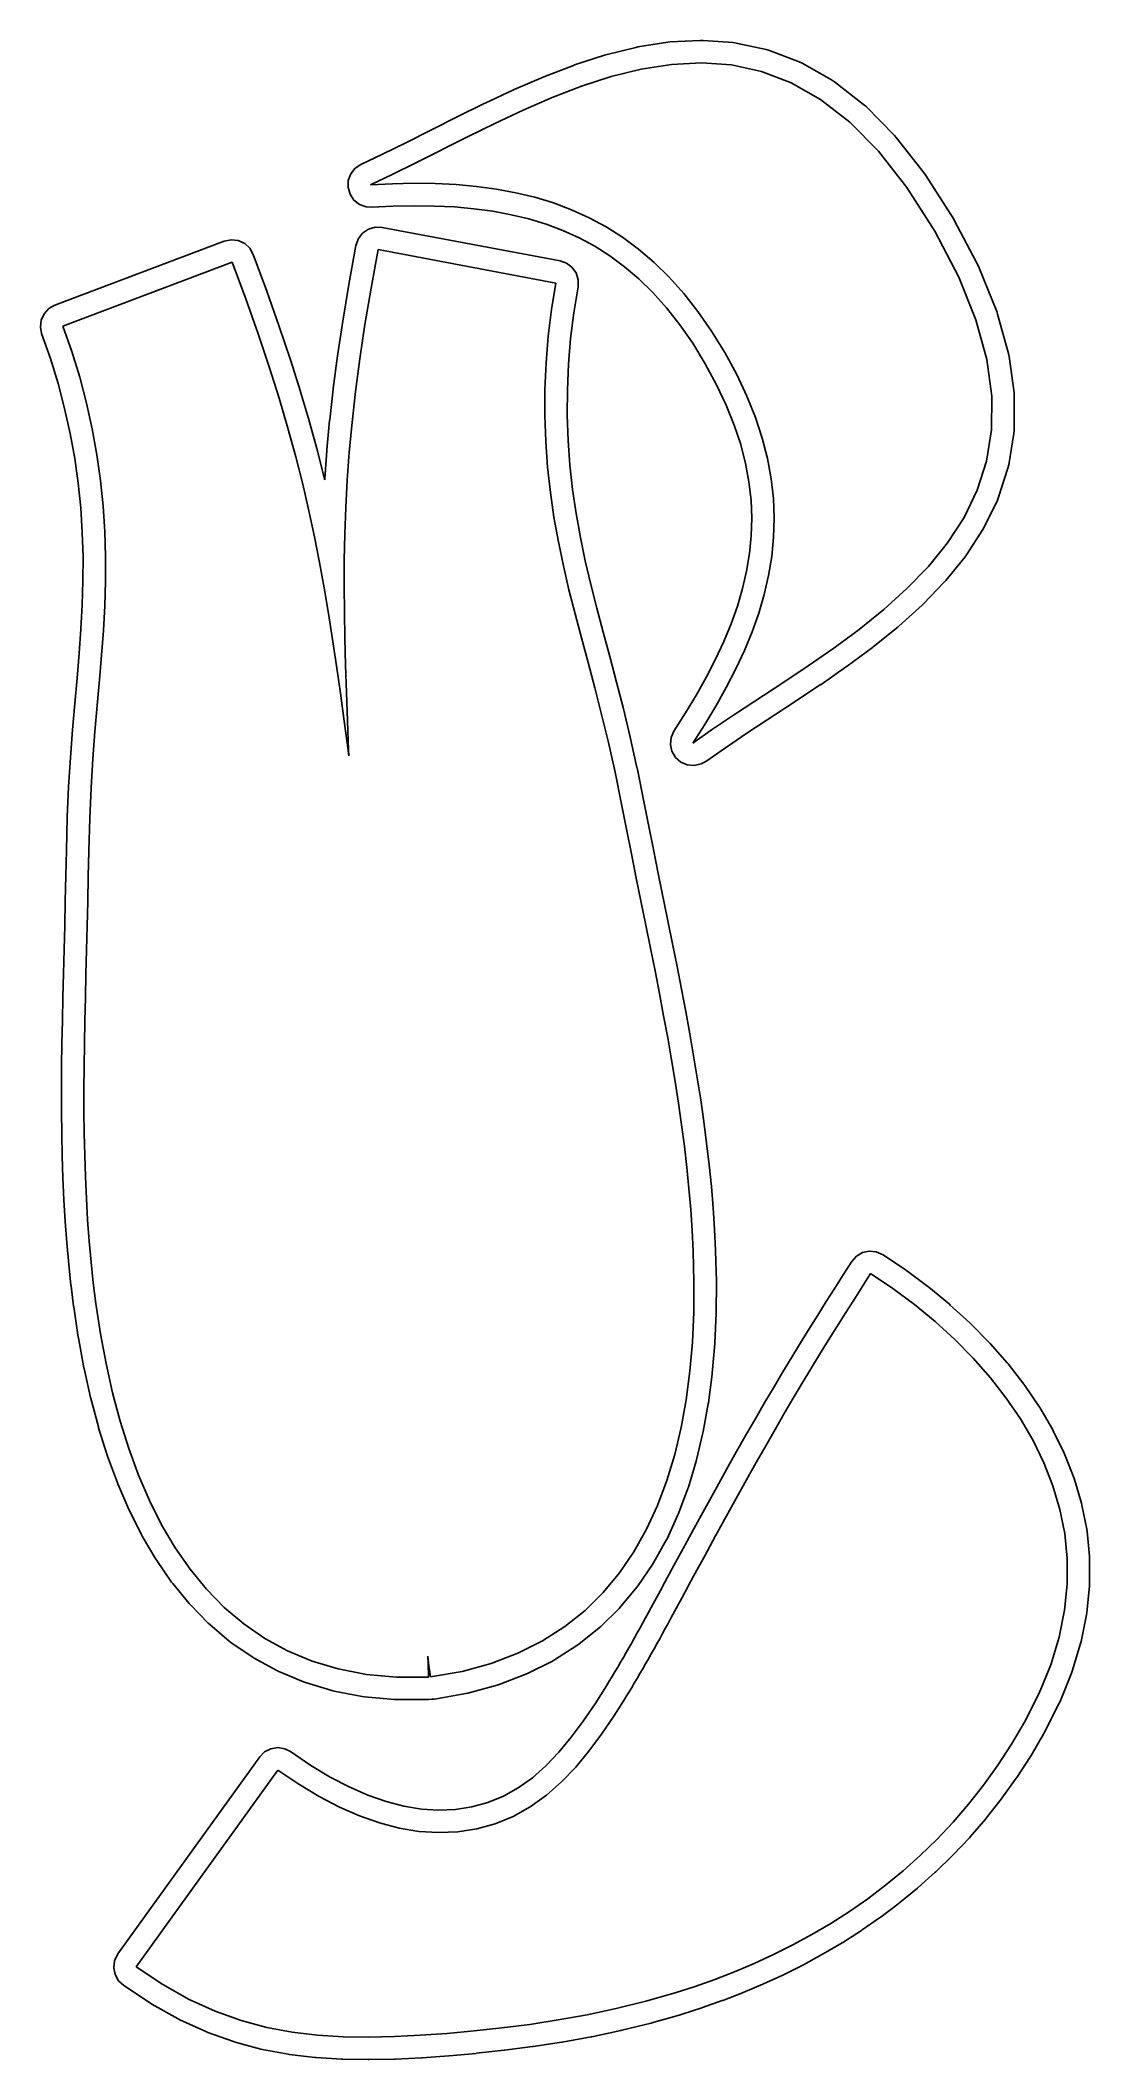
# Model space of a CAD drawing. Header units: metres. Extents: x 1 to 298, y 16 to 587.
import ezdxf

# ---------------------------------------------------------------- set-up
doc = ezdxf.new("R2010")
doc.units = ezdxf.units.M

msp = doc.modelspace()

# ---------------------------------------------------------------- linework, layer by layer
for p, q in [((160.587, 583.177), (152.165, 580.443)), ((161.011, 583.299), (160.587, 583.177)), ((169.493, 585.415), (161.011, 583.299)), ((170.033, 585.525), (169.493, 585.415)), ((178.543, 586.877), (170.033, 585.525)), ((179.21, 586.947), (178.543, 586.877)), ((187.722, 587.389), (179.21, 586.947)), ((188.513, 587.381), (187.722, 587.389)), ((197.004, 586.762), (188.513, 587.381)), ((197.887, 586.635), (197.004, 586.762)), ((206.338, 584.804), (197.887, 586.635)), ((207.254, 584.532), (206.338, 584.804)), ((215.65, 581.334), (207.254, 584.532)), ((143.275, 577.018), (135.09, 573.468)), ((143.516, 577.116), (143.275, 577.018)), ((151.84, 580.328), (143.516, 577.116)), ((152.165, 580.443), (151.84, 580.328)), ((154.126, 574.403), (162.548, 577.138)), ((162.548, 577.138), (171.029, 579.253)), ((171.029, 579.253), (179.54, 580.606)), ((179.54, 580.606), (188.051, 581.048)), ((188.051, 581.048), (196.542, 580.429)), ((196.542, 580.429), (204.994, 578.598)), ((204.994, 578.598), (213.39, 575.4)), ((216.522, 580.924), (215.65, 581.334)), ((224.847, 576.202), (216.522, 580.924)), ((134.919, 573.391), (126.921, 569.639)), ((135.09, 573.468), (134.919, 573.391)), ((137.616, 567.642), (145.801, 571.192)), ((145.801, 571.192), (154.126, 574.403)), ((213.39, 575.4), (221.714, 570.679)), ((225.61, 575.693), (224.847, 576.202)), ((233.85, 569.291), (225.61, 575.693)), ((119.002, 565.74), (104.468, 558.413)), ((126.812, 569.587), (119.002, 565.74)), ((126.921, 569.639), (126.812, 569.587)), ((129.618, 563.89), (137.616, 567.642)), ((221.714, 570.679), (229.954, 564.277)), ((234.472, 568.739), (233.85, 569.291)), ((242.611, 560.498), (234.472, 568.739)), ((107.298, 552.728), (121.86, 560.069)), ((121.86, 560.069), (129.618, 563.89)), ((229.954, 564.277), (238.093, 556.036)), ((243.092, 559.952), (242.611, 560.498)), ((251.113, 549.712), (243.092, 559.952)), ((97.8812, 555.177), (91.7599, 552.326)), ((104.468, 558.413), (97.8812, 555.177)), ((238.093, 556.036), (246.115, 545.796)), ((88.8882, 549.652), (88.2077, 547.785)), ((90.1122, 551.216), (88.8882, 549.652)), ((91.7599, 552.326), (90.1122, 551.216)), ((94.4403, 546.57), (100.622, 549.448)), ((100.622, 549.448), (107.298, 552.728)), ((251.473, 549.204), (251.113, 549.712)), ((259.353, 536.817), (251.473, 549.204)), ((88.2077, 547.785), (88.1372, 545.8)), ((88.1372, 545.8), (88.6837, 543.89)), ((88.6837, 543.89), (89.7938, 542.242)), ((100.655, 546.845), (94.4403, 546.57)), ((106.768, 546.961), (100.655, 546.845)), ((112.771, 546.888), (106.768, 546.961)), ((118.66, 546.604), (112.771, 546.888)), ((124.429, 546.091), (118.66, 546.604)), ((130.071, 545.33), (124.429, 546.091)), ((135.582, 544.306), (130.071, 545.33)), ((140.959, 543.002), (135.582, 544.306)), ((146.198, 541.402), (140.959, 543.002)), ((246.115, 545.796), (253.995, 533.408)), ((89.7938, 542.242), (91.3586, 541.018)), ((91.3586, 541.018), (93.2252, 540.337)), ((93.2252, 540.337), (94.7214, 540.226)), ((94.7214, 540.226), (100.856, 540.498)), ((100.856, 540.498), (106.789, 540.61)), ((106.789, 540.61), (112.58, 540.54)), ((112.58, 540.54), (118.226, 540.268)), ((118.226, 540.268), (123.723, 539.779)), ((123.723, 539.779), (129.066, 539.058)), ((129.066, 539.058), (134.253, 538.095)), ((134.253, 538.095), (139.282, 536.875)), ((139.282, 536.875), (144.152, 535.387)), ((151.297, 539.488), (146.198, 541.402)), ((156.254, 537.244), (151.297, 539.488)), ((161.069, 534.653), (156.254, 537.244)), ((91.0407, 531.311), (90.3632, 529.398)), ((92.2554, 532.883), (91.0407, 531.311)), ((93.8965, 534.003), (92.2554, 532.883)), ((95.8033, 534.561), (93.8965, 534.003)), ((97.7892, 534.502), (95.8033, 534.561)), ((148.093, 525.003), (97.7892, 534.502)), ((144.152, 535.387), (148.869, 533.617)), ((148.869, 533.617), (153.436, 531.549)), ((153.436, 531.549), (157.862, 529.167)), ((165.742, 531.695), (161.069, 534.653)), ((170.274, 528.353), (165.742, 531.695)), ((253.995, 533.408), (260.788, 520.382)), ((259.625, 536.345), (259.353, 536.817)), ((266.418, 523.318), (259.625, 536.345)), ((53.1447, 530.596), (5.2551, 512.507)), ((55.134, 531.001), (53.1447, 530.596)), ((57.1072, 530.769), (55.134, 531.001)), ((58.9121, 529.939), (57.1072, 530.769)), ((60.3721, 528.591), (58.9121, 529.939)), ((61.3443, 526.859), (60.3721, 528.591)), ((65.1923, 516.455), (61.3443, 526.859)), ((90.3632, 529.398), (88.3641, 518.39)), ((94.628, 517.348), (96.6109, 528.262)), ((96.6109, 528.262), (146.914, 518.764)), ((157.862, 529.167), (162.155, 526.45)), ((162.155, 526.45), (166.325, 523.375)), ((174.667, 524.608), (170.274, 528.353)), ((7.499, 506.566), (55.3886, 524.656)), ((55.3886, 524.656), (59.2366, 514.252)), ((149.843, 524.398), (148.093, 525.003)), ((151.441, 523.217), (149.843, 524.398)), ((152.595, 521.6), (151.441, 523.217)), ((153.194, 519.706), (152.595, 521.6)), ((153.178, 517.719), (153.194, 519.706)), ((166.325, 523.375), (170.38, 519.918)), ((170.38, 519.918), (174.328, 516.051)), ((178.923, 520.438), (174.667, 524.608)), ((183.043, 515.825), (178.923, 520.438)), ((260.788, 520.382), (265.645, 508.315)), ((266.679, 522.753), (266.418, 523.318)), ((271.535, 510.686), (266.679, 522.753)), ((59.2366, 514.252), (62.7147, 504.399)), ((68.7025, 506.513), (65.1923, 516.455)), ((88.3641, 518.39), (86.6336, 507.98)), ((92.9138, 507.041), (94.628, 517.348)), ((146.914, 518.764), (145.662, 511.251)), ((151.947, 510.338), (153.178, 517.719)), ((174.328, 516.051), (178.173, 511.746)), ((187.03, 510.747), (183.043, 515.825)), ((2.192, 510.053), (1.3742, 508.243)), ((3.5293, 511.522), (2.192, 510.053)), ((5.2551, 512.507), (3.5293, 511.522)), ((145.662, 511.251), (144.728, 503.712)), ((151.046, 503.06), (151.947, 510.338)), ((178.173, 511.746), (181.918, 506.975)), ((190.885, 505.183), (187.03, 510.747)), ((265.645, 508.315), (268.712, 497.146)), ((271.768, 509.997), (271.535, 510.686)), ((274.835, 498.828), (271.768, 509.997)), ((1.3742, 508.243), (1.156, 506.268)), ((1.156, 506.268), (1.5119, 504.45)), ((1.5119, 504.45), (4.0055, 497.395)), ((10.0368, 499.386), (7.499, 506.566)), ((62.7147, 504.399), (65.8418, 495.057)), ((71.8634, 497.073), (68.7025, 506.513)), ((86.6336, 507.98), (85.1607, 498.127)), ((91.4564, 497.298), (92.9138, 507.041)), ((144.728, 503.712), (144.105, 496.18)), ((150.444, 495.782), (151.046, 503.06)), ((181.918, 506.975), (185.564, 501.713)), ((194.605, 499.114), (190.885, 505.183)), ((4.0055, 497.395), (6.1573, 490.384)), ((12.2658, 492.124), (10.0368, 499.386)), ((74.6957, 488.092), (71.8634, 497.073)), ((85.1607, 498.127), (83.9464, 488.901)), ((90.2421, 488.073), (91.4564, 497.298)), ((185.564, 501.713), (189.104, 495.938)), ((198.001, 492.858), (194.605, 499.114)), ((268.712, 497.146), (270.137, 486.809)), ((275.003, 498.013), (274.835, 498.828)), ((276.427, 487.676), (275.003, 498.013)), ((14.1874, 484.814), (12.2658, 492.124)), ((65.8418, 495.057), (68.6395, 486.183)), ((144.105, 496.18), (143.785, 488.684)), ((150.134, 488.537), (150.444, 495.782)), ((189.104, 495.938), (192.335, 489.985)), ((200.892, 486.737), (198.001, 492.858)), ((6.1573, 490.384), (8.0139, 483.321)), ((68.6395, 486.183), (71.1322, 477.728)), ((74.7303, 487.978), (74.6957, 488.092)), ((77.223, 479.523), (74.7303, 487.978)), ((83.9321, 488.783), (82.9454, 480.024)), ((83.9464, 488.901), (83.9321, 488.783)), ((89.2555, 479.313), (90.2421, 488.073)), ((143.785, 488.684), (143.759, 481.251)), ((150.11, 481.351), (150.134, 488.537)), ((192.335, 489.985), (195.07, 484.196)), ((203.297, 480.746), (200.892, 486.737)), ((270.137, 486.809), (270.063, 477.239)), ((276.413, 477.19), (276.486, 486.76)), ((276.486, 486.76), (276.427, 487.676)), ((8.0139, 483.321), (9.5764, 476.24)), ((15.8041, 477.487), (14.1874, 484.814)), ((82.9328, 479.901), (82.1561, 471.551)), ((82.9454, 480.024), (82.9328, 479.901)), ((143.759, 481.251), (144.017, 473.904)), ((150.359, 474.247), (150.11, 481.351)), ((195.07, 484.196), (197.328, 478.568)), ((205.231, 474.871), (203.297, 480.746)), ((9.5764, 476.24), (10.8488, 469.167)), ((17.1201, 470.172), (15.8041, 477.487)), ((71.1322, 477.728), (73.347, 469.64)), ((77.2568, 479.405), (77.223, 479.523)), ((79.4716, 471.317), (77.2568, 479.405)), ((88.4788, 470.963), (89.2555, 479.313)), ((150.87, 467.239), (150.359, 474.247)), ((197.328, 478.568), (199.134, 473.085)), ((206.714, 469.101), (205.231, 474.871)), ((270.063, 477.239), (268.635, 468.369)), ((274.904, 467.36), (276.332, 476.229)), ((276.332, 476.229), (276.413, 477.19)), ((10.8488, 469.167), (11.8372, 462.128)), ((18.1422, 462.892), (17.1201, 470.172)), ((73.347, 469.64), (75.3136, 461.86)), ((79.5034, 471.196), (79.4716, 471.317)), ((81.4699, 463.416), (79.5034, 471.196)), ((82.1458, 471.427), (81.56, 463.424)), ((82.1561, 471.551), (82.1458, 471.427)), ((87.893, 462.961), (88.4788, 470.963)), ((144.017, 473.904), (144.545, 466.661)), ((199.134, 473.085), (200.509, 467.733)), ((207.761, 463.423), (206.714, 469.101)), ((268.635, 468.369), (265.995, 460.134)), ((18.8799, 455.666), (18.1422, 462.892)), ((81.542, 463.111), (81.4699, 463.416)), ((81.56, 463.424), (81.542, 463.111)), ((87.4776, 455.238), (87.893, 462.961)), ((144.545, 466.661), (145.328, 459.531)), ((151.628, 460.334), (150.87, 467.239)), ((200.509, 467.733), (201.476, 462.492)), ((208.39, 457.827), (207.761, 463.423)), ((272.042, 458.196), (274.682, 466.43)), ((274.682, 466.43), (274.904, 467.36)), ((11.8372, 462.128), (12.5509, 455.137)), ((75.3136, 461.86), (77.0638, 454.327)), ((145.328, 459.531), (146.347, 452.516)), ((152.617, 453.532), (151.628, 460.334)), ((201.476, 462.492), (202.054, 457.343)), ((202.054, 457.343), (202.26, 452.267)), ((208.614, 452.301), (208.39, 457.827)), ((265.995, 460.134), (262.285, 452.472)), ((268, 449.705), (271.71, 457.367)), ((271.71, 457.367), (272.042, 458.196)), ((12.5509, 455.137), (13.0031, 448.206)), ((19.3468, 448.509), (18.8799, 455.666)), ((77.0638, 454.327), (78.6309, 446.973)), ((87.2113, 447.723), (87.4776, 455.238)), ((146.347, 452.516), (147.581, 445.609)), ((153.816, 446.815), (152.617, 453.532)), ((202.26, 452.267), (202.11, 447.243)), ((208.451, 446.836), (208.614, 452.301)), ((262.285, 452.472), (257.646, 445.321)), ((13.0031, 448.206), (13.2107, 441.336)), ((19.5609, 441.424), (19.3468, 448.509)), ((78.6309, 446.973), (80.0489, 439.728)), ((87.0728, 440.343), (87.2113, 447.723)), ((147.581, 445.609), (149.003, 438.787)), ((155.204, 440.157), (153.816, 446.815)), ((202.11, 447.243), (201.617, 442.254)), ((207.916, 441.421), (208.451, 446.836)), ((262.973, 441.865), (267.612, 449.016)), ((267.612, 449.016), (268, 449.705)), ((13.2107, 441.336), (13.1958, 434.513)), ((19.5455, 434.407), (19.5609, 441.424)), ((87.0419, 433.022), (87.0728, 440.343)), ((156.756, 433.517), (155.204, 440.157)), ((201.617, 442.254), (200.792, 437.284)), ((207.024, 436.048), (207.916, 441.421)), ((257.646, 445.321), (252.22, 438.627)), ((257.153, 434.629), (262.579, 441.322)), ((262.579, 441.322), (262.973, 441.865)), ((13.1958, 434.513), (12.9849, 427.715)), ((19.3295, 427.442), (19.5455, 434.407)), ((80.0489, 439.728), (81.3506, 432.524)), ((149.003, 438.787), (150.585, 432.016)), ((200.792, 437.284), (199.645, 432.322)), ((205.791, 430.711), (207.024, 436.048)), ((252.22, 438.627), (246.147, 432.34)), ((250.714, 427.928), (256.787, 434.216)), ((256.787, 434.216), (257.153, 434.629)), ((81.3506, 432.524), (82.5669, 425.291)), ((87.1, 425.688), (87.0419, 433.022)), ((150.585, 432.016), (152.297, 425.246)), ((158.444, 426.837), (156.756, 433.517)), ((199.645, 432.322), (198.187, 427.357)), ((204.232, 425.403), (205.791, 430.711)), ((246.147, 432.34), (239.568, 426.414)), ((12.9849, 427.715), (12.61, 420.905)), ((18.9473, 420.499), (19.3295, 427.442)), ((82.5669, 425.291), (83.7251, 417.965)), ((87.2316, 418.272), (87.1, 425.688)), ((152.297, 425.246), (154.105, 418.413)), ((160.241, 420.047), (158.444, 426.837)), ((198.187, 427.357), (196.429, 422.384)), ((202.363, 420.118), (204.232, 425.403)), ((239.568, 426.414), (232.624, 420.81)), ((243.818, 421.695), (250.397, 427.622)), ((250.397, 427.622), (250.714, 427.928)), ((12.61, 420.905), (12.1072, 414.034)), ((18.4377, 413.535), (18.9473, 420.499)), ((83.7251, 417.965), (84.8482, 410.485)), ((87.4245, 410.71), (87.2316, 418.272)), ((154.105, 418.413), (155.98, 411.441)), ((162.112, 413.089), (160.241, 420.047)), ((194.38, 417.396), (192.056, 412.391)), ((196.429, 422.384), (194.38, 417.396)), ((200.2, 414.851), (202.363, 420.118)), ((232.624, 420.81), (225.458, 415.496)), ((236.612, 415.868), (243.556, 421.472)), ((243.556, 421.472), (243.818, 421.695)), ((12.1072, 414.034), (11.5165, 407.035)), ((17.8432, 406.491), (18.4377, 413.535)), ((155.98, 411.441), (157.891, 404.243)), ((164.028, 405.873), (162.112, 413.089)), ((192.056, 412.391), (189.468, 407.365)), ((197.76, 409.599), (200.2, 414.851)), ((225.458, 415.496), (218.21, 410.446)), ((229.24, 410.395), (236.406, 415.709)), ((236.406, 415.709), (236.612, 415.868)), ((11.5165, 407.035), (10.8807, 399.839)), ((17.2077, 399.3), (17.8432, 406.491)), ((84.8482, 410.485), (85.9543, 402.799)), ((87.6698, 402.949), (87.4245, 410.71)), ((165.966, 398.304), (164.028, 405.873)), ((189.468, 407.365), (186.634, 402.315)), ((195.062, 404.357), (197.76, 409.599)), ((211.021, 405.638), (197.383, 396.697)), ((218.21, 410.446), (211.021, 405.638)), ((221.84, 405.236), (229.088, 410.286)), ((229.088, 410.286), (229.24, 410.395)), ((10.8807, 399.839), (10.2433, 392.362)), ((85.9543, 402.799), (87.0569, 394.861)), ((87.9624, 394.941), (87.6698, 402.949)), ((157.891, 404.243), (159.814, 396.729)), ((186.634, 402.315), (183.57, 397.233)), ((192.123, 399.121), (195.062, 404.357)), ((200.891, 391.404), (214.552, 400.359)), ((214.552, 400.359), (221.74, 405.168)), ((221.74, 405.168), (221.84, 405.236)), ((16.575, 391.88), (17.2077, 399.3)), ((87.0569, 394.861), (88.1654, 386.633)), ((88.2995, 386.645), (87.9624, 394.941)), ((159.814, 396.729), (161.725, 388.805)), ((167.898, 390.294), (165.966, 398.304)), ((183.57, 397.233), (180.267, 392.056)), ((188.967, 393.886), (192.123, 399.121)), ((197.383, 396.697), (191.204, 392.555)), ((10.2433, 392.362), (9.6486, 384.541)), ((15.9864, 384.146), (16.575, 391.88)), ((161.725, 388.805), (163.608, 380.377)), ((169.805, 381.762), (167.898, 390.294)), ((179.474, 390.235), (179.282, 388.257)), ((180.267, 392.056), (179.474, 390.235)), ((185.621, 388.641), (188.967, 393.886)), ((191.204, 392.555), (185.621, 388.641)), ((194.795, 387.317), (200.891, 391.404)), ((9.6486, 384.541), (9.1364, 376.297)), ((15.4799, 376.01), (15.9864, 384.146)), ((88.1654, 386.633), (88.3688, 385.081)), ((88.3688, 385.081), (88.2995, 386.645)), ((179.282, 388.257), (179.711, 386.317)), ((179.711, 386.317), (180.718, 384.605)), ((180.718, 384.605), (182.205, 383.288)), ((182.205, 383.288), (184.027, 382.494)), ((186.004, 382.303), (187.944, 382.731)), ((187.944, 382.731), (189.266, 383.441)), ((189.266, 383.441), (194.795, 387.317)), ((163.608, 380.377), (165.447, 371.356)), ((169.83, 381.646), (169.805, 381.762)), ((171.669, 372.624), (169.83, 381.646)), ((184.027, 382.494), (186.004, 382.303)), ((9.1364, 376.297), (8.7461, 367.671)), ((15.0896, 367.384), (15.4799, 376.01)), ((165.447, 371.356), (166.84, 364.253)), ((173.07, 365.484), (171.669, 372.624)), ((8.7419, 367.553), (8.496, 358.301)), ((8.7461, 367.671), (8.7419, 367.553)), ((14.8448, 358.18), (15.0896, 367.384)), ((166.84, 364.253), (168.228, 357.296)), ((174.453, 358.549), (173.07, 365.484)), ((8.496, 358.301), (8.3578, 351.073)), ((14.7064, 350.943), (14.8448, 358.18)), ((168.228, 357.296), (169.607, 350.47)), ((175.831, 351.728), (174.453, 358.549)), ((8.3578, 351.073), (8.1993, 344.004)), ((14.5474, 343.851), (14.7064, 350.943)), ((169.607, 350.47), (172.313, 337.151)), ((178.536, 338.416), (175.831, 351.728)), ((8.1993, 344.004), (8.0272, 337.047)), ((14.3752, 336.889), (14.5474, 343.851)), ((8.0272, 337.047), (7.6747, 323.459)), ((172.313, 337.151), (173.629, 330.634)), ((179.853, 331.89), (178.536, 338.416)), ((14.0227, 323.303), (14.3752, 336.889)), ((181.139, 325.436), (179.853, 331.89)), ((173.629, 330.634), (174.911, 324.196)), ((7.6747, 323.459), (7.5102, 316.796)), ((13.8586, 316.656), (14.0227, 323.303)), ((174.911, 324.196), (176.154, 317.827)), ((182.387, 319.043), (181.139, 325.436)), ((7.5102, 316.796), (7.3645, 310.208)), ((13.7134, 310.093), (13.8586, 316.656)), ((176.154, 317.827), (177.351, 311.519)), ((183.59, 312.703), (182.387, 319.043)), ((7.3645, 310.208), (7.2458, 303.687)), ((13.5952, 303.605), (13.7134, 310.093)), ((177.351, 311.519), (178.496, 305.265)), ((184.742, 306.408), (183.59, 312.703)), ((7.2458, 303.687), (7.162, 297.226)), ((13.5119, 297.185), (13.5952, 303.605)), ((178.496, 305.265), (179.582, 299.058)), ((185.837, 300.152), (184.742, 306.408)), ((7.162, 297.226), (7.1208, 290.818)), ((13.4708, 290.827), (13.5119, 297.185)), ((179.582, 299.058), (180.602, 292.894)), ((186.867, 293.931), (185.837, 300.152)), ((180.602, 292.894), (181.552, 286.769)), ((187.827, 287.742), (186.867, 293.931)), ((7.1208, 290.818), (7.1298, 284.46)), ((13.4794, 284.526), (13.4708, 290.827)), ((181.552, 286.769), (182.424, 280.681)), ((188.71, 281.582), (187.827, 287.742)), ((7.1298, 284.46), (7.196, 278.147)), ((13.5447, 278.278), (13.4794, 284.526)), ((182.424, 280.681), (183.214, 274.629)), ((189.51, 275.45), (188.71, 281.582)), ((7.196, 278.147), (7.3264, 271.877)), ((13.6731, 272.082), (13.5447, 278.278)), ((183.214, 274.629), (183.914, 268.612)), ((190.221, 269.347), (189.51, 275.45)), ((7.3264, 271.877), (7.5275, 265.65)), ((13.8711, 265.935), (13.6731, 272.082)), ((183.914, 268.612), (184.52, 262.632)), ((190.837, 263.272), (190.221, 269.347)), ((7.5275, 265.65), (7.8056, 259.465)), ((14.1447, 259.838), (13.8711, 265.935)), ((191.352, 257.227), (190.837, 263.272)), ((7.8056, 259.465), (8.1668, 253.324)), ((14.4997, 253.791), (14.1447, 259.838)), ((184.52, 262.632), (185.025, 256.689)), ((191.76, 251.216), (191.352, 257.227)), ((8.1668, 253.324), (8.6088, 247.329)), ((14.9416, 247.796), (14.4997, 253.791)), ((185.025, 256.689), (185.424, 250.787)), ((8.6088, 247.329), (9.1621, 241.178)), ((15.4758, 241.856), (14.9416, 247.796)), ((185.424, 250.787), (185.711, 244.929)), ((191.767, 251.098), (191.76, 251.216)), ((192.054, 245.24), (191.767, 251.098)), ((9.1621, 241.178), (9.7938, 235.296)), ((16.1075, 235.974), (15.4758, 241.856)), ((185.711, 244.929), (185.919, 236.242)), ((192.044, 245.081), (192.054, 245.24)), ((192.059, 245.081), (192.044, 245.081)), ((192.267, 236.395), (192.059, 245.081)), ((230.511, 242.028), (228.117, 238.273)), ((231.828, 243.515), (230.511, 242.028)), ((233.54, 244.523), (231.828, 243.515)), ((235.48, 244.952), (233.54, 244.523)), ((237.457, 244.761), (235.48, 244.952)), ((239.408, 243.884), (237.457, 244.761)), ((245.729, 239.634), (239.408, 243.884)), ((9.7938, 235.296), (9.8075, 235.179)), ((9.8075, 235.179), (10.5418, 229.36)), ((16.8418, 230.155), (16.1075, 235.974)), ((185.919, 236.242), (185.844, 227.67)), ((192.193, 227.614), (192.269, 236.186)), ((192.269, 236.186), (192.267, 236.395)), ((225.723, 234.509), (223.324, 230.719)), ((228.117, 238.273), (225.723, 234.509)), ((231.081, 231.101), (233.472, 234.859)), ((233.472, 234.859), (235.865, 238.614)), ((235.865, 238.614), (242.186, 234.365)), ((242.186, 234.365), (248.276, 229.824)), ((245.981, 239.456), (245.729, 239.634)), ((252.071, 234.915), (245.981, 239.456)), ((252.318, 234.722), (252.071, 234.915)), ((258.147, 229.911), (252.318, 234.722)), ((10.5418, 229.36), (10.5865, 229.206)), ((10.5865, 229.206), (10.5646, 229.202)), ((10.5646, 229.202), (11.8677, 220.612)), ((16.8428, 230.155), (16.8418, 230.155)), ((18.1459, 221.564), (16.8428, 230.155)), ((223.324, 230.719), (220.915, 226.886)), ((228.689, 227.322), (231.081, 231.101)), ((248.276, 229.824), (254.106, 225.014)), ((258.39, 229.7), (258.147, 229.911)), ((263.928, 224.638), (258.39, 229.7)), ((185.844, 227.67), (185.464, 219.24)), ((191.808, 218.954), (192.187, 227.384)), ((192.187, 227.384), (192.193, 227.614)), ((218.491, 222.997), (216.049, 219.036)), ((220.915, 226.886), (218.491, 222.997)), ((223.881, 219.639), (226.291, 223.507)), ((226.291, 223.507), (228.689, 227.322)), ((254.106, 225.014), (259.643, 219.951)), ((264.169, 224.405), (263.928, 224.638)), ((269.383, 219.108), (264.169, 224.405)), ((11.8677, 220.612), (11.9023, 220.406)), ((11.9023, 220.406), (13.4653, 211.977)), ((19.7088, 213.135), (18.1459, 221.564)), ((185.464, 219.24), (184.76, 210.974)), ((191.087, 210.435), (191.791, 218.701)), ((191.791, 218.701), (191.808, 218.954)), ((216.049, 219.036), (213.582, 214.991)), ((221.453, 215.703), (223.881, 219.639)), ((259.643, 219.951), (264.857, 214.653)), ((269.624, 218.849), (269.383, 219.108)), ((274.48, 213.33), (269.624, 218.849)), ((13.4653, 211.977), (13.5113, 211.752)), ((13.5113, 211.752), (15.349, 203.516)), ((21.5466, 204.899), (19.7088, 213.135)), ((213.582, 214.991), (211.085, 210.848)), ((216.524, 207.571), (219.003, 211.685)), ((219.003, 211.685), (221.453, 215.703)), ((264.857, 214.653), (269.713, 209.135)), ((274.721, 213.039), (274.48, 213.33)), ((279.187, 207.311), (274.721, 213.039)), ((184.76, 210.974), (183.71, 202.896)), ((190.008, 202.078), (191.057, 210.156)), ((191.057, 210.156), (191.087, 210.435)), ((208.555, 206.595), (205.985, 202.223)), ((211.085, 210.848), (208.555, 206.595)), ((214.012, 203.348), (216.524, 207.571)), ((269.713, 209.135), (274.179, 203.407)), ((279.426, 206.983), (279.187, 207.311)), ((283.465, 201.056), (279.426, 206.983)), ((15.349, 203.516), (15.4093, 203.269)), ((15.4093, 203.269), (17.5381, 195.251)), ((23.6754, 196.881), (21.5466, 204.899)), ((183.71, 202.896), (182.295, 195.031)), ((188.544, 193.906), (189.96, 201.771)), ((189.96, 201.771), (190.008, 202.078)), ((205.985, 202.223), (203.371, 197.719)), ((211.46, 199.005), (214.012, 203.348)), ((274.179, 203.407), (278.218, 197.48)), ((283.7, 200.685), (283.465, 201.056)), ((287.277, 194.566), (283.7, 200.685)), ((17.5381, 195.251), (17.6161, 194.982)), ((17.6161, 194.982), (20.0522, 187.209)), ((26.1116, 189.108), (23.6754, 196.881)), ((182.295, 195.031), (180.491, 187.407)), ((203.371, 197.719), (200.707, 193.076)), ((206.215, 189.916), (208.862, 194.531)), ((208.862, 194.531), (211.46, 199.005)), ((278.218, 197.48), (281.796, 191.361)), ((287.502, 194.147), (287.277, 194.566)), ((28.8714, 181.608), (26.1116, 189.108)), ((186.671, 185.945), (188.474, 193.569)), ((188.474, 193.569), (188.544, 193.906)), ((200.707, 193.076), (197.988, 188.284)), ((203.511, 185.151), (206.215, 189.916)), ((281.796, 191.361), (284.874, 185.055)), ((290.58, 187.841), (287.502, 194.147)), ((20.0522, 187.209), (20.1523, 186.915)), ((20.1523, 186.915), (22.9122, 179.415)), ((180.491, 187.407), (178.279, 180.052)), ((184.359, 178.223), (186.572, 185.578)), ((186.572, 185.578), (186.671, 185.945)), ((195.21, 183.335), (192.367, 178.222)), ((197.988, 188.284), (195.21, 183.335)), ((200.747, 180.227), (203.511, 185.151)), ((284.874, 185.055), (287.416, 178.567)), ((290.787, 187.371), (290.58, 187.841)), ((293.328, 180.883), (290.787, 187.371)), ((22.9122, 179.415), (23.0397, 179.096)), ((23.0397, 179.096), (26.1395, 171.901)), ((31.9713, 174.413), (28.8714, 181.608)), ((178.279, 180.052), (175.634, 172.997)), ((181.58, 170.768), (184.225, 177.824)), ((184.225, 177.824), (184.359, 178.223)), ((192.367, 178.222), (189.455, 172.939)), ((197.917, 175.137), (200.747, 180.227)), ((287.416, 178.567), (289.381, 171.897)), ((293.507, 180.362), (293.328, 180.883)), ((295.472, 173.692), (293.507, 180.362)), ((26.1395, 171.901), (26.3007, 171.556)), ((26.3007, 171.556), (29.7571, 164.697)), ((35.4277, 167.555), (31.9713, 174.413)), ((175.634, 172.997), (172.535, 166.272)), ((189.455, 172.939), (186.467, 167.48)), ((195.016, 169.874), (197.917, 175.137)), ((289.381, 171.897), (290.731, 165.046)), ((295.612, 173.124), (295.472, 173.692)), ((296.961, 166.273), (295.612, 173.124)), ((39.2573, 161.066), (35.4277, 167.555)), ((172.535, 166.272), (168.959, 159.909)), ((178.302, 163.614), (181.401, 170.34)), ((181.401, 170.34), (181.58, 170.768)), ((186.467, 167.48), (183.4, 161.84)), ((192.038, 164.432), (195.016, 169.874)), ((297.051, 165.668), (296.961, 166.273)), ((297.744, 158.634), (297.051, 165.668)), ((29.7571, 164.697), (29.959, 164.327)), ((29.959, 164.327), (33.7887, 157.838)), ((43.4769, 154.981), (39.2573, 161.066)), ((168.959, 159.909), (164.883, 153.941)), ((174.495, 156.798), (178.071, 163.161)), ((178.071, 163.161), (178.302, 163.614)), ((183.4, 161.84), (180.246, 156.015)), ((188.978, 158.806), (192.038, 164.432)), ((290.731, 165.046), (291.424, 158.011)), ((33.7887, 157.838), (34.0392, 157.447)), ((34.0392, 157.447), (38.2587, 151.362)), ((48.1033, 149.335), (43.4769, 154.981)), ((170.127, 150.36), (174.203, 156.328)), ((174.203, 156.328), (174.495, 156.798)), ((180.246, 156.015), (177.032, 150.056)), ((185.831, 152.992), (188.978, 158.806)), ((291.424, 158.011), (291.418, 150.792)), ((297.774, 158.007), (297.744, 158.634)), ((297.768, 150.787), (297.774, 158.007)), ((38.2587, 151.362), (38.5655, 150.956)), ((38.5655, 150.956), (43.1919, 145.31)), ((53.1537, 144.166), (48.1033, 149.335)), ((164.883, 153.941), (160.284, 148.402)), ((165.169, 144.345), (169.769, 149.885)), ((169.769, 149.885), (170.127, 150.36)), ((176.996, 150.009), (175.409, 147.069)), ((177.032, 150.056), (176.996, 150.009)), ((182.593, 146.99), (185.831, 152.992)), ((291.418, 150.792), (290.672, 143.382)), ((296.99, 142.746), (297.736, 150.155)), ((297.736, 150.155), (297.768, 150.787)), ((43.1919, 145.31), (43.5612, 144.898)), ((43.5612, 144.898), (48.6116, 139.729)), ((58.6451, 139.51), (53.1537, 144.166)), ((155.137, 143.326), (149.42, 138.747)), ((160.284, 148.402), (155.137, 143.326)), ((159.596, 138.805), (164.743, 143.881)), ((164.743, 143.881), (165.169, 144.345)), ((173.831, 144.16), (173.042, 142.712)), ((175.409, 147.069), (173.831, 144.16)), ((179.409, 141.125), (180.995, 144.05)), ((180.995, 144.05), (182.584, 146.993)), ((182.584, 146.993), (182.593, 146.99)), ((290.672, 143.382), (289.14, 135.779)), ((48.6116, 139.729), (49.047, 139.323)), ((49.047, 139.323), (54.5384, 134.667)), ((64.595, 135.404), (58.6451, 139.51)), ((149.42, 138.747), (143.108, 134.7)), ((153.389, 133.79), (159.107, 138.369)), ((159.107, 138.369), (159.596, 138.805)), ((170.678, 138.406), (169.893, 136.989)), ((171.468, 139.84), (170.678, 138.406)), ((172.253, 141.268), (171.468, 139.84)), ((173.042, 142.712), (172.253, 141.268)), ((177.031, 136.776), (177.823, 138.22)), ((177.823, 138.22), (178.616, 139.67)), ((178.616, 139.67), (179.409, 141.125)), ((295.365, 134.525), (296.897, 142.129)), ((296.897, 142.129), (296.99, 142.746)), ((54.5384, 134.667), (55.0387, 134.283)), ((55.0387, 134.283), (60.9885, 130.178)), ((71.0206, 131.888), (64.595, 135.404)), ((77.9395, 128.999), (71.0206, 131.888)), ((143.108, 134.7), (136.177, 131.22)), ((146.535, 129.354), (152.847, 133.401)), ((152.847, 133.401), (153.389, 133.79)), ((166.745, 131.39), (165.958, 130.016)), ((167.535, 132.78), (166.745, 131.39)), ((168.32, 134.173), (167.535, 132.78)), ((169.107, 135.577), (168.32, 134.173)), ((169.893, 136.989), (169.107, 135.577)), ((173.856, 131.061), (174.65, 132.48)), ((174.65, 132.48), (175.444, 133.906)), ((175.444, 133.906), (176.238, 135.338)), ((176.238, 135.338), (177.031, 136.776)), ((289.14, 135.779), (286.781, 127.977)), ((292.859, 126.138), (295.218, 133.941)), ((295.218, 133.941), (295.365, 134.525)), ((60.9885, 130.178), (61.5464, 129.834)), ((61.5464, 129.834), (67.9721, 126.317)), ((67.9721, 126.317), (68.5737, 126.028)), ((68.5737, 126.028), (75.4927, 123.139)), ((85.3695, 126.775), (77.9395, 128.999)), ((93.3286, 125.256), (85.3695, 126.775)), ((110.911, 128.395), (110.655, 130.351)), ((110.655, 130.351), (110.742, 128.38)), ((110.742, 128.38), (110.909, 124.476)), ((111.425, 124.522), (110.911, 128.395)), ((120.36, 126.098), (111.425, 124.522)), ((128.602, 128.342), (120.36, 126.098)), ((136.177, 131.22), (128.602, 128.342)), ((139.026, 125.545), (145.957, 129.025)), ((145.957, 129.025), (146.535, 129.354)), ((163.587, 125.955), (162.793, 124.624)), ((164.378, 127.295), (163.587, 125.955)), ((165.17, 128.651), (164.378, 127.295)), ((165.958, 130.016), (165.17, 128.651)), ((170.66, 125.461), (171.462, 126.849)), ((171.462, 126.849), (172.262, 128.246)), ((172.262, 128.246), (173.06, 129.65)), ((173.06, 129.65), (173.856, 131.061)), ((286.781, 127.977), (283.548, 119.969)), ((292.669, 125.599), (292.859, 126.138)), ((75.4927, 123.139), (76.1191, 122.915)), ((76.1191, 122.915), (83.5491, 120.692)), ((83.5491, 120.692), (84.1788, 120.538)), ((84.1788, 120.538), (92.1379, 119.018)), ((101.835, 124.478), (93.3286, 125.256)), ((110.909, 124.476), (101.835, 124.478)), ((121.464, 119.845), (122.028, 119.971)), ((122.028, 119.971), (130.27, 122.215)), ((130.27, 122.215), (130.858, 122.406)), ((130.858, 122.406), (138.432, 125.284)), ((138.432, 125.284), (139.026, 125.545)), ((161.174, 121.961), (157.954, 116.913)), ((161.184, 121.99), (161.174, 121.961)), ((161.996, 123.309), (161.184, 121.99)), ((162.793, 124.624), (161.996, 123.309)), ((166.593, 118.663), (167.417, 120.001)), ((167.417, 120.001), (168.234, 121.351)), ((168.234, 121.351), (169.047, 122.712)), ((169.047, 122.712), (169.855, 124.082)), ((169.855, 124.082), (170.66, 125.461)), ((283.548, 119.969), (279.397, 111.751)), ((289.436, 117.592), (292.669, 125.599)), ((92.1379, 119.018), (92.7502, 118.932)), ((92.7502, 118.932), (101.257, 118.154)), ((101.257, 118.154), (101.834, 118.128)), ((101.834, 118.128), (110.908, 118.126)), ((110.908, 118.126), (111.821, 118.271)), ((111.821, 118.271), (112.528, 118.268)), ((112.528, 118.268), (121.464, 119.845)), ((157.954, 116.913), (154.641, 112.042)), ((163.258, 113.419), (166.595, 118.652)), ((166.595, 118.652), (166.593, 118.663)), ((285.065, 108.888), (289.216, 117.106)), ((289.216, 117.106), (289.436, 117.592)), ((154.641, 112.042), (151.246, 107.46)), ((159.82, 108.364), (163.258, 113.419)), ((279.388, 111.754), (275.734, 105.512)), ((279.397, 111.751), (279.388, 111.754)), ((281.214, 102.304), (284.868, 108.546)), ((284.833, 108.567), (285.065, 108.888)), ((284.868, 108.546), (284.833, 108.567)), ((64.5573, 103.29), (63.158, 101.88)), ((66.3238, 104.199), (64.5573, 103.29)), ((68.2849, 104.518), (66.3238, 104.199)), ((70.2483, 104.215), (68.2849, 104.518)), ((71.8849, 103.416), (70.2483, 104.215)), ((77.625, 99.506), (71.8849, 103.416)), ((147.736, 103.226), (144.08, 99.3978)), ((151.246, 107.46), (147.736, 103.226)), ((152.482, 99.0012), (156.245, 103.54)), ((156.245, 103.54), (159.82, 108.364)), ((275.734, 105.512), (271.873, 99.5605)), ((63.158, 101.88), (23.0676, 46.2385)), ((28.2196, 42.5265), (68.31, 98.168)), ((68.31, 98.168), (74.1974, 94.1576)), ((83.105, 96.207), (77.625, 99.506)), ((144.08, 99.3978), (140.254, 96.0293)), ((148.482, 94.8133), (152.482, 99.0012)), ((271.873, 99.5605), (267.819, 93.8975)), ((277.2, 96.1046), (281.061, 102.056)), ((281.061, 102.056), (281.214, 102.304)), ((74.1974, 94.1576), (79.9968, 90.6663)), ((88.4661, 93.4123), (83.105, 96.207)), ((93.7169, 91.1125), (88.4661, 93.4123)), ((136.244, 93.1613), (132.051, 90.8203)), ((140.254, 96.0293), (136.244, 93.1613)), ((144.209, 91.0512), (148.482, 94.8133)), ((267.819, 93.8975), (263.585, 88.5162)), ((272.983, 90.2014), (277.037, 95.8644)), ((277.037, 95.8644), (277.2, 96.1046)), ((79.9968, 90.6663), (85.7217, 87.682)), ((85.7217, 87.682), (91.3872, 85.2005)), ((98.8651, 89.3034), (93.7169, 91.1125)), ((103.918, 87.9854), (98.8651, 89.3034)), ((108.878, 87.1627), (103.918, 87.9854)), ((113.746, 86.8436), (108.878, 87.1627)), ((118.513, 87.039), (113.746, 86.8436)), ((123.165, 87.7609), (118.513, 87.039)), ((127.685, 89.0194), (123.165, 87.7609)), ((132.051, 90.8203), (127.685, 89.0194)), ((134.819, 85.093), (139.65, 87.7899)), ((139.65, 87.7899), (144.209, 91.0512)), ((263.585, 88.5162), (259.181, 83.4098)), ((268.575, 84.5893), (272.81, 89.9706)), ((272.81, 89.9706), (272.983, 90.2014)), ((91.3872, 85.2005), (97.0078, 83.2254)), ((97.0078, 83.2254), (102.594, 81.7682)), ((102.594, 81.7682), (108.149, 80.8468)), ((108.149, 80.8468), (113.668, 80.485)), ((113.668, 80.485), (119.131, 80.7091)), ((119.131, 80.7091), (124.508, 81.5433)), ((124.508, 81.5433), (129.755, 83.0042)), ((129.755, 83.0042), (134.819, 85.093)), ((259.181, 83.4098), (254.62, 78.5716)), ((263.99, 79.2628), (268.393, 84.3692)), ((268.393, 84.3692), (268.575, 84.5893)), ((254.62, 78.5716), (249.914, 73.9949)), ((259.241, 74.2159), (263.802, 79.0541)), ((263.802, 79.0541), (263.99, 79.2628)), ((245.074, 69.6729), (240.112, 65.5987)), ((249.914, 73.9949), (245.074, 69.6729)), ((249.303, 64.9365), (254.143, 69.2585)), ((254.143, 69.2585), (254.341, 69.4426)), ((254.341, 69.4426), (259.047, 74.0193)), ((259.047, 74.0193), (259.241, 74.2159)), ((240.112, 65.5987), (235.039, 61.7656)), ((244.141, 60.691), (249.103, 64.7652)), ((249.103, 64.7652), (249.303, 64.9365)), ((229.867, 58.1668), (224.607, 54.7953)), ((235.039, 61.7656), (229.867, 58.1668)), ((238.867, 56.6993), (243.94, 60.5324)), ((243.94, 60.5324), (244.141, 60.691)), ((219.269, 51.6443), (213.866, 48.707)), ((224.607, 54.7953), (219.269, 51.6443)), ((228.033, 49.4492), (233.293, 52.8206)), ((233.293, 52.8206), (233.494, 52.9544)), ((233.494, 52.9544), (238.666, 56.5533)), ((238.666, 56.5533), (238.867, 56.6993)), ((23.0676, 46.2385), (22.1053, 44.2406)), ((208.408, 45.9764), (202.904, 43.4455)), ((213.866, 48.707), (208.408, 45.9764)), ((216.899, 43.128), (222.302, 46.0654)), ((222.302, 46.0654), (222.498, 46.1761)), ((222.498, 46.1761), (227.835, 49.3271)), ((227.835, 49.3271), (228.033, 49.4492)), ((22.1053, 44.2406), (21.8748, 42.2672)), ((21.8748, 42.2672), (22.2655, 40.3193)), ((22.2655, 40.3193), (23.239, 38.5874)), ((35.7719, 37.4973), (28.2196, 42.5265)), ((197.366, 41.1077), (191.804, 38.9558)), ((202.904, 43.4455), (197.366, 41.1077)), ((205.557, 37.6763), (211.061, 40.2072)), ((211.061, 40.2072), (211.249, 40.2973)), ((211.249, 40.2973), (216.707, 43.0279)), ((216.707, 43.0279), (216.899, 43.128)), ((23.239, 38.5874), (24.7, 37.2411)), ((24.7, 37.2411), (32.2523, 32.2119)), ((43.2296, 33.3317), (35.7719, 37.4973)), ((180.655, 35.1846), (172.291, 32.7942)), ((186.227, 36.9832), (180.654, 35.186)), ((180.654, 35.186), (180.655, 35.1846)), ((191.804, 38.9558), (186.227, 36.9832)), ((194.095, 33.0336), (199.658, 35.1854)), ((199.658, 35.1854), (199.836, 35.2576)), ((199.836, 35.2576), (205.374, 37.5955)), ((205.374, 37.5955), (205.557, 37.6763)), ((32.2523, 32.2119), (32.6753, 31.9534)), ((32.6753, 31.9534), (40.133, 27.7879)), ((50.6031, 29.9721), (43.2296, 33.3317)), ((57.903, 27.3531), (50.6031, 29.9721)), ((155.714, 28.9823), (147.552, 27.5013)), ((163.968, 30.7364), (155.714, 28.9823)), ((172.291, 32.7942), (163.968, 30.7364)), ((174.036, 26.6887), (182.4, 29.079)), ((182.4, 29.079), (182.598, 29.1583)), ((182.598, 29.1583), (182.603, 29.1425)), ((182.603, 29.1425), (188.176, 30.9397)), ((188.176, 30.9397), (188.345, 30.9966)), ((188.345, 30.9966), (193.922, 32.9693)), ((193.922, 32.9693), (194.095, 33.0336)), ((40.133, 27.7879), (40.5967, 27.5532)), ((40.5967, 27.5532), (47.9702, 24.1936)), ((47.9702, 24.1936), (48.4587, 23.9951)), ((48.4587, 23.9951), (55.7587, 21.3761)), ((65.1427, 25.4019), (57.903, 27.3531)), ((72.3398, 24.0392), (65.1427, 25.4019)), ((79.5174, 23.1807), (72.3398, 24.0392)), ((86.7037, 22.7404), (79.5174, 23.1807)), ((108.623, 23.1583), (101.227, 22.7941)), ((116.139, 23.6921), (108.623, 23.1583)), ((123.788, 24.3812), (116.139, 23.6921)), ((131.576, 25.231), (123.788, 24.3812)), ((139.501, 26.2615), (131.576, 25.231)), ((147.552, 27.5013), (139.501, 26.2615)), ((157.034, 22.771), (165.288, 24.5251)), ((165.288, 24.5251), (165.493, 24.572)), ((165.493, 24.572), (173.815, 26.6299)), ((173.815, 26.6299), (174.036, 26.6887)), ((55.7587, 21.3761), (56.2506, 21.2219)), ((56.2506, 21.2219), (63.4903, 19.2707)), ((63.4903, 19.2707), (63.9613, 19.1628)), ((63.9613, 19.1628), (71.1584, 17.8001)), ((71.1584, 17.8001), (71.5856, 17.7341)), ((71.5856, 17.7341), (78.7633, 16.8756)), ((93.9299, 22.6358), (86.7037, 22.7404)), ((101.227, 22.7941), (93.9299, 22.6358)), ((109.073, 16.8242), (116.589, 17.3581)), ((116.589, 17.3581), (116.708, 17.3677)), ((116.708, 17.3677), (124.358, 18.0568)), ((124.358, 18.0568), (124.477, 18.0687)), ((124.477, 18.0687), (132.265, 18.9185)), ((132.265, 18.9185), (132.395, 18.934)), ((132.395, 18.934), (140.319, 19.9645)), ((140.319, 19.9645), (140.467, 19.9855)), ((140.467, 19.9855), (148.518, 21.2253)), ((148.518, 21.2253), (148.685, 21.2533)), ((148.685, 21.2533), (156.848, 22.7343)), ((156.848, 22.7343), (157.034, 22.771)), ((78.7633, 16.8756), (79.1291, 16.8425)), ((79.1291, 16.8425), (86.3154, 16.4023)), ((86.3154, 16.4023), (86.6119, 16.391)), ((86.6119, 16.391), (93.838, 16.2865)), ((93.838, 16.2865), (94.0676, 16.2873)), ((94.0676, 16.2873), (101.365, 16.4456)), ((101.365, 16.4456), (101.539, 16.4518)), ((101.539, 16.4518), (108.935, 16.816)), ((108.935, 16.816), (109.073, 16.8242))]:
    msp.add_line(p, q)

doc.saveas('drawing.dxf')
